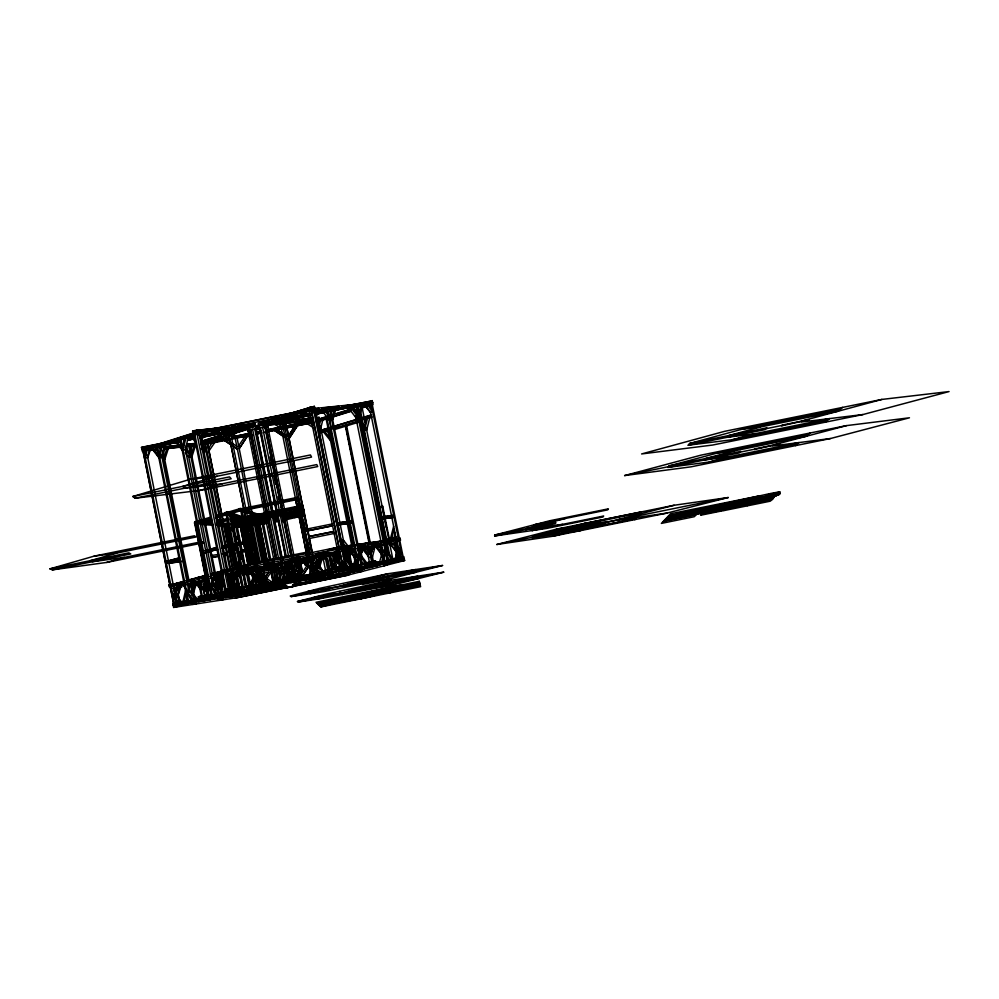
<?xml version="1.0" encoding="UTF-8"?>
<svg xmlns="http://www.w3.org/2000/svg" width="999" height="999" viewBox="0 0 999 999"><rect width="100%" height="100%" fill="white"/><g stroke="black" fill="none" stroke-linecap="round" stroke-linejoin="round"><path stroke-width="1.5" d="M231.044 519.468L231.119 518.119L233.129 518.106L233.054 519.443M231.743 518.281L231.668 519.63L243.818 522.752M232.417 519.28L232.492 517.944L238.936 517.357M232.967 519.955L233.042 518.618L230.07 519.005M235.727 519.605L235.801 518.269L234.503 517.932L243.344 520.192M255.132 525.124L255.207 523.776M211.139 517.02L194.743 521.778L205.432 575.948M230.694 524.138L240.022 524.712L239.935 526.086L239.847 524.55L239.648 525.924L243.981 524.687M240.871 527.01L240.796 525.474L241.159 526.948L231.506 526.348M228.421 513.349L228.521 512L239.186 508.903L239.198 510.239L226.448 513.461L226.548 512.1L228.521 512L253.783 520.579L253.684 521.928L228.421 513.349L229.92 513.861L240.709 510.751L240.697 509.415M242.944 518.456L242.844 519.805L231.656 523.001M249.713 522.127L249.812 520.779M264.473 517.544L264.373 518.893L248.314 523.464M225.212 513.823L225.312 512.462L227.273 512.35L227.185 513.711L225.212 513.823L243.981 520.192M197.864 523.414L194.543 523.151L194.743 521.778L211.95 522.914M225.861 526.098L226.061 524.725M238.299 525.486L238.099 526.848L243.831 526.098M240.759 527.01L240.959 525.649M547.714 526.485L531.918 530.581L603.658 516.021L603.021 516.982L546.153 528.521L494.617 535.976L494.792 535.039L549.438 520.816L608.391 508.841L607.717 509.865L533.99 524.837L549.375 522.639M144.755 455.294L145.904 450.149M159.141 454.657L161.239 445.279M182.555 447.302L184.69 437.837L187 437.45M175.325 592.419L176.486 587.35M182.68 603.009L185.514 590.759M186.051 593.468L183.928 602.684L186.201 602.26L187.425 597.002M188.436 588.898L189.61 583.803M191.259 591.196L193.144 583.041L192.77 581.118L190.484 581.53L190.871 583.466L188.986 591.62L191.259 591.196L192.108 595.379M200.225 585.726L201.411 580.606M206.256 596.778L209.141 584.415M209.69 587.15L207.53 596.44L209.815 596.016L211.363 589.385M212.088 582.542L213.299 577.397M216.858 576.635L214.935 584.865L212.637 585.277L214.573 577.06L214.173 575.112L216.471 574.7L216.858 576.635L210.277 578.221M220.329 593.056L223.252 580.631M223.801 583.379L221.603 592.719L223.901 592.295L225.162 586.962M318.044 425.936L319.28 420.854M288.474 567.207L289.71 562.125L295.504 560.951L293.519 569.093M290.996 561.775L289.023 569.917L291.271 569.505L293.256 561.363M312.937 559.477L313.886 555.631M309.752 574.35L311.763 566.158M314.523 558.016L313.174 563.498L317.694 562.662L319.717 554.457L317.457 554.87L315.434 563.074M311.688 571.44L312.312 568.881M363.936 427.797L366.246 418.469M359.378 555.207L359.665 550.636L361.875 550.237L361.238 556.143M370.929 554.67L371.94 550.624M372.452 556.955L374.5 548.876L374.113 546.977L371.903 547.377M385.452 551.011L386.825 545.591L384.615 546.003M390.509 538.586L393.643 526.298M394.193 528.995L391.833 538.224L394.056 537.824L395.404 532.554M395.367 559.49L397.115 552.684M398.364 559.49L400.874 550.699M383.054 561.738L385.589 552.922M385.239 548.176L385.964 542.37M356.768 565.621L359.353 556.718M369.006 549.288L369.705 546.84L371.915 546.353L370.504 551.223M371.054 553.958L373.314 546.153L372.927 544.23M358.054 550.674L358.766 548.226L360.177 548.026L359.777 546.091M359.028 551.935L360.177 548.026M343.169 552.797L343.893 550.337M343.394 556.693L345.317 550.137M320.105 565.709L322.39 558.016L320.229 558.503L324.762 557.854M357.205 412L358.916 406.268L361.101 405.744L358.541 414.348M359.091 417.07L362.5 405.606M319.568 563.024L320.991 558.229M293.931 569.53L296.253 561.775L294.842 561.987M280.095 578.896L281.668 573.701M331.243 413.274L332.555 408.928L334.765 408.404L332.143 417.082M284.39 575.923L282.917 580.794L281.493 581.006L283.841 573.214L279.495 574.188M332.704 419.817L336.176 408.266M316.183 417.757L318.531 410.052M278.321 578.084L277.135 581.98L278.571 581.768M254.52 578.933L252.522 585.476L254.72 584.989L257.105 577.135M258.167 571.94L258.916 569.492M259.515 572.052L261.101 566.833L259.665 567.045M256.169 584.777L257.655 579.87M314.148 413.124L314.885 410.726L317.095 410.189L315.634 415.01M251.136 583.341L252.735 578.109L254.92 577.622L254.308 574.537M228.222 594.455L227.322 597.352L229.458 596.878M216.346 590.546L217.245 587.637L215.11 588.124M220.155 585.839L221.641 581.031L215.859 581.868L219.143 585.988M220.692 588.511L222.278 583.379M205.294 585.889L206.044 583.478L208.179 582.991L206.681 587.824M207.218 590.509L209.228 584.065M193.107 589.822L194.618 584.977L192.482 585.451M193.644 592.519L196.079 584.765L195.692 582.867M178.134 590.871L178.908 588.436M178.297 594.792L180.757 587M190.21 451.623L192.033 445.941L194.156 445.429L191.421 453.958M191.958 456.618L195.592 445.279M163.461 453.159L164.847 448.863L166.983 448.351L164.198 456.943M164.735 459.627L168.444 448.201M147.752 457.767L150.25 450.149M580.781 530.594L532.242 537.712L532.579 536.825L585.102 523.326M259.253 574.999L265.122 566.171L264.635 564.148L265.122 566.171L259.166 574.924M268.581 572.215L265.122 577.622L267.957 573.351M266.471 579.07L271.253 571.678L262.262 573.501L264.398 584.115M276.998 575.037L271.89 582.342L273.614 579.919M275.349 577.509L276.91 574.962M284.428 566.933L288.162 561.5M295.979 566.033L298.077 562.712M296.054 566.108L298.214 562.862M298.102 566.183L296.591 568.818L298.239 566.346M300.574 562.462L302.36 560.139M299.887 563.861L302.285 560.064M299.7 576.61L308.529 563.311M302.385 575.986L309.016 565.983L302.447 576.048M310.851 564.522L316.708 555.706L316.258 553.671L316.708 555.706L310.789 564.447L313.162 575.986L281.081 417.22M332.892 569.88L339.473 559.802M348.464 552.484L350 550.474M348.501 555.956L351.785 550.998M199.912 438.274L203.584 432.767L200.037 438.411M208.566 448.364L212 442.919M240.584 425.424L231.643 438.573M238.599 445.866L245.105 436.351M282.68 425.374L289.31 415.397M282.754 425.512L289.385 415.547M288.461 435.764L294.88 426.123L289.335 434.69M229.658 578.046L233.329 572.527L229.758 578.121M229.995 578.396L232.879 574.063L231.643 576.373M230.319 580.869L236.176 572.04M229.92 582.267L235.589 573.513M230.02 582.33L235.789 573.651M237.025 583.241L238.449 581.106L237.125 583.304M239.186 583.466L237.562 585.901M262.275 566.658L258.616 572.177L262.362 566.733M602.459 523.139L622.677 518.868L590.409 525.499M709.203 462.013L728.633 456.868L799.075 442.569L797.239 444.143L709.203 462.013L667.881 467.407L669.018 465.946L717.407 453.034L808.303 434.59M732.467 439.697L753.546 434.016L829.532 418.606L827.384 420.442L732.467 439.697L688.211 445.204L689.56 443.494L742.145 429.208L840.396 409.278M634.815 519.542L635.514 518.681L566.658 532.667L581.855 528.771M640.134 512.999L640.871 512.1M634.927 519.592L635.664 518.693L567.357 532.554M639.372 514.148L641.158 511.95L583.541 523.726M795.529 445.629L797.239 444.143M810.152 432.992L806.38 436.251L734.427 450.849L705.656 458.516L704.32 460.015L728.633 456.868M825.374 422.165L827.384 420.442M842.582 407.405L838.136 411.226L760.401 426.998L729.108 435.477L727.522 437.225L753.546 434.016M773.388 496.128L778.233 495.092L780.281 493.543L766.633 496.316L765.321 497.352L778.908 494.592M767.956 497.564C768.056 500.287 762.012 498.414 760.813 501.186L721.94 508.941M763.835 498.326L763.985 499.063L773.576 497.09L773.426 496.366M761.588 500.087L761.738 500.811L766.096 499.85L766.208 498.926M769.068 497.989C768.968 499.488 774.787 498.314 774.038 496.578M777.709 493.244L767.095 495.916L780.182 492.045L768.88 494.505L770.092 493.568L779.57 491.82L778.945 492.295M761.275 500.324L761.425 501.048L771.191 498.901L771.64 497.727M773.576 497.09L772.976 497.552L772.826 496.815M762.424 499.438L762.574 500.162L772.989 498.214L773.176 497.227M141.933 449.375L195.167 432.455L312.525 408.678L372.652 402.634M147.852 447.839L193.806 433.229M145.267 450.686L152.685 448.339M155.644 447.39L161.576 445.517M164.548 444.567L174.925 441.283M177.26 440.534L191.234 436.101M248.639 428.396L201.736 443.119L201.361 441.233L233.604 431.093M236.538 430.182L239.46 429.258M268.531 420.117L258.192 423.364L258.579 425.274L296.965 413.224M271.478 419.18L278.858 416.858M284.765 415.01L314.41 406.356L314.797 408.291L308.891 410.152M203.584 440.859L221.179 435.327M225.587 433.941L229.982 432.567M269.305 420.192L260.452 422.989L262.7 422.602M288.511 414.16L312.138 406.73L312.912 410.614L311.488 411.064L338.898 546.952L336.963 547.352L309.54 411.463M207.28 440.022L217.545 436.8M264.186 422.14L268.619 420.741M289.298 414.248L293.731 412.849M296.678 411.925L314.41 406.356M304.345 410.914L314.797 408.291M248.739 429.021L203.971 442.732L231.83 433.991M234.765 433.079L247.952 428.933M262.312 424.425L288.898 416.084M291.845 415.159L297.752 413.311M263.087 424.513L302.984 412M249.363 430.781L250.562 430.407L248.901 430.094L248.526 428.184L249.875 428.034L247.327 428.559M254.645 428.908L266.383 426.548L265.996 424.637L264.797 425.012L267.345 424.5M263.923 427.097L264.835 426.81L290.759 555.419M256.968 429.495L259.503 428.983M266.808 427.247L265.185 426.923L266.383 426.548M315.871 419.917L327.51 416.308M333.329 414.498L353.696 408.191M356.606 407.28L359.515 406.381M320.292 418.856L324.65 417.507M336.288 413.898L353.746 408.491M316.246 421.79L327.897 418.194M333.716 416.383L351.173 410.989M354.083 410.089L358.454 408.741M361.363 407.829L371.303 404.707L398.389 538.461L399.363 538.324M317.757 421.628L326.486 418.931M333.753 416.683L351.211 411.288M361.401 408.141L365.759 406.793M371.091 414.96L319.056 430.894L371.828 415.035M371.478 416.87L319.43 432.779L329.071 430.132M336.513 427.859L339.485 426.948M369.243 417.857L372.215 416.945M330.194 430.894L330.794 430.706L354.071 545.841M334.515 429.57L362.025 421.178M217.083 476.236L182.705 486.376L184.678 488.199L222.49 483.716L316.758 464.597L317.757 466.545L200.15 490.384L135.127 498.239L132.792 496.503L189.735 479.42L310.452 454.957L311.551 457.08L217.083 476.236L189.735 479.42M200.15 490.384L222.49 483.716M215.609 515.734L226.036 512.712L225.949 514.073L215.472 517.095M194.543 523.151L210.989 518.394M198.651 522.902L211.613 519.155M215.934 517.907L227.447 514.585M116.683 553.109L90.322 560.664L92.495 561.713L124.488 557.367L202.023 541.633L203.521 542.794L106.668 562.437L52.36 569.855L49.95 568.856L94.118 556.143L194.455 535.789L196.041 537.012L116.683 553.109L94.118 556.143M227.647 522.827L224.862 523.626L224.663 524.999L228.858 523.801M231.818 521.64L241.558 518.856M254.77 515.072L245.429 517.744L245.329 519.093L256.119 516.008L256.106 514.685M237.4 520.966L241.621 519.767M231.593 523.951L242.932 520.716M246.828 519.605L257.617 516.52M242.782 522.777L237.163 524.388L236.963 525.761L244.056 523.738M261.638 517.407L252.285 520.079L252.198 521.428L262.887 518.381M106.668 562.437L124.488 557.367M253.783 520.579L248.202 519.468M178.921 557.929L166.059 561.525L179.77 557.917M203.396 551.086L216.571 547.402M205.694 550.674L217.407 547.402M179.308 559.852L166.446 563.436L180.157 559.84M216.97 549.35L203.784 553.021L217.807 549.35M389.485 539.647L382.729 506.268L382.08 506.456L383.616 514.035M147.228 455.132L173.139 584.34L169.83 584.914L142.994 451.073M199.113 433.828L226.461 569.867L221.303 570.928L193.968 434.902M184.353 581.168L173.451 584.128L173.826 586.038M187.288 582.405L186.9 580.481L208.017 574.75M210.939 575.998L210.552 574.063L221.716 571.028M176.398 583.528L183.654 581.568M189.186 580.057L199.775 577.185M200.961 576.86L207.642 575.049M212.837 573.638L221.753 571.228M212.437 573.963L221.254 571.565M227.135 569.979L237.425 567.182L236.713 567.282L228.334 526.073M228.047 513.986L226.011 514.085L236.713 567.282L250.012 563.673L308.566 551.798L309.228 552.622M213.674 573.813L219.593 572.202M228.484 569.792L237.375 567.382M241.371 566.296L252.735 563.124M175.175 595.229L173.364 586.176L170.205 586.825L173.539 603.421L176.686 602.772L175.774 598.239M224.8 572.14L221.691 572.877L225.087 589.747L228.296 589.085L224.8 572.14L339.298 548.901L342.757 565.846L345.979 565.209L342.582 548.351M250.012 563.673L250.374 565.109L240.21 567.857L229.308 513.648L227.26 513.723L238.237 568.306M172.477 586.413L184.74 583.091M186.114 582.717L208.404 576.685M209.74 576.323L222.49 572.864M179.683 584.665L184.041 583.478M192.22 581.268L194.867 580.544M202.685 578.433L206.693 577.347M216.196 574.775L219.168 573.975M271.74 559.74L277.51 558.179L277.784 559.54M271.603 559.964L280.207 557.629M221.266 575.162L220.067 575.486L222.203 586.101M172.864 588.324L178.721 586.738L178.334 584.827L180.619 584.403L180.994 586.326L177.735 587.012L175.861 595.129L178.134 594.705L180.007 586.588L178.759 586.925M182.917 583.578L183.304 585.501L193.144 583.041L188.112 584.403M194.668 580.407L195.055 582.33L204.957 579.857L204.57 577.922L202.285 578.334L202.672 580.269L200.762 588.461L203.059 588.036L204.957 579.857L196.316 581.992L199.325 585.963M206.506 577.197L206.893 579.133L208.167 578.783M218.868 573.851L219.256 575.786L222.877 574.812M228.696 574.812L247.777 569.667M230.17 574.612L235.764 573.101M238.124 572.464L240.684 571.778M245.379 570.504L248.202 569.755M802.734 420.766L881.93 399.425L949.05 391.571L862.961 414.548L712.662 445.042L641.595 453.946L724.612 431.331L881.93 399.425M327.809 549.85L342.682 546.241L343.069 548.189L335.577 549.8M328.596 549.825L340.397 546.653L340.796 548.601M236.239 574.8L246.191 572.315L242.345 573.351M329.395 549.812L335.302 548.226M228.821 574.775L231.081 574.363L231.468 576.286L229.171 576.898L231.793 576.51M231.955 577.622L237.987 576.011M247.028 573.576L250.037 572.777M262.1 569.53L269.63 567.507M272.652 566.695L275.662 565.896M291.321 561.688L307.68 557.292M316.396 554.957L326.723 552.185M234.091 577.247L237.025 576.46M261.925 569.767L269.243 567.807M293.581 561.276L306.855 557.704M317.183 554.932L327.51 552.16M234.852 577.235L237.787 576.448M248.039 573.688L250.974 572.902M262.7 569.755L270.017 567.794M272.952 567.007L275.886 566.221M292.869 561.663L307.642 557.692M319.443 554.52L326.835 552.547M287.188 565.621L288.099 565.384L290.909 579.308M624.625 475.574L701.036 455.132L846.528 425.611L909.465 417.782L830.394 438.549L690.921 466.858L624.625 475.574L668.456 466.683M395.841 537.162L386.576 539.635L388.798 539.235M394.093 537.812L396.74 537.112M318.619 558.216L322.889 557.067M329.82 555.219L335.564 553.683M318.631 558.391L322.665 557.317M392.257 540.134L398.389 538.461M317.282 560.751L319.305 560.214L318.918 558.316M317.782 560.801L321.104 559.927L320.716 558.029M349.126 553.446L352.123 552.647M359.103 550.786L364.585 549.325M372.714 547.165L376.86 546.053M386.326 543.531L389.061 542.807L389.473 544.705L392.232 543.98M348.851 553.696L351.685 552.947M360.676 550.736L364.36 549.575M372.452 547.602L377.684 546.016M385.976 543.818L388.873 543.044M398.838 540.571L399.775 540.322M351.835 552.722L352.21 554.607L353.509 554.258L355.045 556.206M364.011 549.475L364.385 551.373L365.696 551.023L368.007 553.946M376.273 546.216L376.66 548.114L377.972 547.764M360.951 552.472L362.25 552.122L360.052 552.522M385.502 545.941L386.825 545.591M206.106 597.265L198.789 598.713L198.401 596.778L211.85 594.205M177.36 602.584L176.486 602.822L175.599 598.413M773.85 444.867L846.528 425.611M223.426 592.17L224.613 591.845M173.239 605.506L227.085 591.271L344.593 567.407L404.245 558.616L398.114 559.777M387.038 560.039L403.833 556.63L404.632 560.526L343.544 569.742L229.071 592.969L173.626 607.429L172.864 603.596L188.024 600.436M192.645 602.772L193.531 602.534L190.372 603.184M385.626 551.898L387.949 551.286M233.978 593.094L238.399 591.932M257.717 588.036L258.604 587.799M303.534 575.986L346.478 565.047L346.865 566.995L334.94 569.767M304.32 575.961L310.227 574.4M323.526 570.904L332.38 568.568M335.339 567.794L339.772 566.633M305.095 575.936L308.042 575.149M324.3 570.879L331.693 568.931M336.126 567.769L340.559 566.608M286.863 586.076L261.276 591.271L229.945 595.991L259.378 588.436L229.945 595.991L229.558 594.08L257.417 586.738L257.804 588.673L317.545 576.548L317.158 574.612L347.977 570.042L348.364 571.952L319.967 579.358L292.882 584.852M246.179 593.069L232.605 596.628L232.218 594.742M253.721 591.083L280.894 583.953M314.26 575.199L318.693 574.038M236.326 595.816L246.903 593.044M260.489 589.485L294.443 581.381L294.28 580.619M316.521 574.775L319.48 574M238.511 595.416L251.711 591.957M260.514 589.647L282.53 583.878M318.781 574.363L324.7 572.814M283.778 583.866L294.093 581.78L293.943 581.006M291.646 582.417L294.093 581.78M290.672 582.792L300.499 580.481L300.349 579.707M261.276 591.271L286.775 586.013M317.545 576.548L316.121 576.91L348.364 571.952L318.444 579.582L292.807 584.79M343.544 569.742L404.632 560.526L347.265 575.274L236.551 597.739L173.626 607.429L227.472 593.219L344.992 569.355L344.205 565.459M293.931 582.592L333.042 573.776M322.577 576.685L325.562 575.899M375.612 564.123L376.848 563.798L377.235 565.696L348.089 571.066M383.653 563.811L346.878 573.389L307.455 581.393M385.714 563.274L386.65 563.036M390.147 562.125L391.084 561.875M353.883 571.728L357.442 570.804M369.518 567.657L372.54 566.87M375.562 566.083L380.082 564.91M358.741 568.918L359.365 571.965L360.277 571.728L359.665 568.681M383.316 562.762L383.891 565.584L387.038 564.934M565.621 518.419L526.061 528.696L525.736 529.657L562.687 524.338M496.803 544.505L556.406 529.158L674.15 505.257L728.259 497.514L666.82 513.124L553.046 536.213L496.803 544.505L532.405 537.275M310.165 593.731L331.144 588.349M340.309 585.988L388.049 573.713L442.557 565.471L390.197 578.846L362.525 584.465L362.125 583.828L323.226 591.733L290.896 596.628L318.231 591.083L317.657 590.471L290.209 596.041L320.08 588.261L388.049 573.713M600.337 521.041L562.325 530.794L561.863 531.705L596.665 526.61M553.046 536.213L607.317 522.34M617.819 519.655L674.15 505.257M316.496 599.288L336.675 594.143M345.492 591.895L391.396 580.194L443.693 572.19L393.356 584.939L317.744 599.1M351.636 598.039L352.672 597.714M320.779 606.843L346.466 600.362M350.125 599.625L345.279 600.849L381.193 593.781M373.938 593.881L372.864 594.155L374.063 594.093M673.738 518.181L675.224 517.657L674.1 517.819M370.954 595.392L356.106 599.125L371.191 596.303M373.801 594.942L371.616 595.491L380.544 593.681L378.259 594.043M390.834 590.596L389.86 590.834L420.279 585.252M368.356 596.753L370.529 596.203L361.626 598.014L363.911 597.652M359.453 599.1L363.636 598.039L335.826 603.096M363.399 598.289L389.398 591.758L388.836 593.131M201.948 431.456L192.969 432.979L192.582 431.031L227.585 426.823M250.824 425.012L255.157 423.976L255.532 425.886L218.793 429.707M265.472 427.385L268.019 426.873L267.145 423.651L247.115 427.709L248.014 430.919M248.901 430.094L260.614 427.697M202.56 444.805L204.67 444.305L229.92 569.88M316.995 417.882L319.143 417.37L319.518 419.255L316.483 419.568M240.934 509.677L240.859 508.341L238.886 508.803L238.961 510.139L240.934 509.677L243.831 510.664M238.961 510.139L264.935 519.005L266.908 518.556L246.716 511.65M181.88 561.5L184.028 561.013L168.881 563.124M224.438 553.646L226.561 553.171L222.128 553.783M224.812 555.531L226.935 555.044L223.976 555.456M236.488 568.556L220.717 570.991L221.104 572.939L228.509 571.515M350.037 545.841L354.47 544.855M249.151 568.731L246.965 569.218L252.297 575.936L256.668 574.962M349.887 545.991L355.794 544.667M339.348 548.988L355.519 546.69M358.554 545.029L367.644 542.994L368.044 544.917M364.423 543.818L368.968 542.807M192.844 583.204L195.966 582.405M204.82 580.519L207.942 579.72M216.795 577.834L219.93 577.035M319.23 554.882L328.097 552.897M345.841 548.913L350.274 547.927M371.903 543.119L374.85 542.457M377.634 541.945L380.731 541.146L381.118 543.056M275.974 564.872L273.788 565.359L279.058 572.027L283.404 571.066L280.769 567.719M279.071 564.485L281.893 563.848M203.584 581.755L208.142 580.744M215.734 579.033L220.292 578.021M233.966 574.962L237 574.275M244.593 572.577L249.151 571.553M262.812 568.493L268.893 567.132M274.962 565.771L271.928 566.445L273.239 566.258L276.273 581.318M293.793 561.55L308.953 558.154M318.044 556.118L322.59 555.107M328.646 553.746L337.737 551.71M341.67 550.836L349.862 548.988M358.953 546.952L363.499 545.941M204.945 581.568L207.979 580.881M215.572 579.183L220.13 578.159M233.791 575.099L236.825 574.425M245.941 572.377L248.976 571.703M262.637 568.643L268.719 567.282M293.619 561.7L308.766 558.304M317.857 556.268L323.913 554.907M331.493 553.209L337.55 551.86M344.218 550.474L346.441 549.974L346.054 548.039M346.641 549.825L349.662 549.138M358.753 547.102L363.299 546.091M279.208 565.247L282.143 564.597M217.045 579.807L221.528 578.796M228.971 577.135L237.912 575.124M246.853 573.126L249.837 572.464M344.343 551.298L350.224 549.974M353.209 549.2L355.419 548.701M359.053 548.001L363.461 547.015M372.29 545.042L376.71 544.055M218.406 579.607L221.378 578.933M228.833 577.272L237.774 575.262M246.716 573.264L249.688 572.602M348.601 550.449L351.548 549.787M358.891 548.151L363.311 547.152M372.127 545.179L376.548 544.193M362.649 547.852L367.857 554.595L370.067 554.095L364.86 547.352L364.46 545.429L362.262 545.916L362.649 547.852L373.314 546.153M366.383 547.315L368.594 546.828L371.591 561.613L372.577 561.463L369.58 546.678M403.134 556.893L399.75 540.234L396.578 540.871L398.114 548.401M280.319 567.007L282.492 566.52M375.761 545.978L380.931 552.697L383.141 552.21L377.959 545.491L377.572 543.568L375.374 544.055L375.761 545.978L386.351 544.293M216.109 582.005L218.244 581.53L220.392 592.195M288.786 565.834L285.851 566.495L287.188 566.296M379.47 545.454L381.668 544.954M219.505 581.505L221.641 581.031M390.347 543.906L392.545 543.406L397.677 550.099L395.479 550.599L390.347 543.906L397.19 542.744L398.389 548.613M231.119 579.807L233.242 579.333L234.99 587.999M394.018 543.381L396.216 542.894L398.002 551.685M232.542 586.913L234.678 586.438M268.906 583.041L224.488 589.81L224.887 591.758L244.355 588.523M256.393 584.902L258.579 584.415L256.793 575.536M260.839 584.24L263.024 583.753L260.539 580.606M217.844 595.779L202.722 599.15L203.097 601.048L231.681 594.792M345.454 567.407L348.476 566.733M351.498 566.058L354.52 565.397M360.564 564.048L375.487 560.826L375.874 562.762M358.816 565.484L361.026 564.984L329.47 408.941L327.272 409.465L328.509 415.584M285.876 582.492L288.599 581.893L286.076 582.467M246.965 591.296L280.244 583.903L277.21 584.403L277.36 585.177L287.774 583.379M332.242 572.352L357.742 566.783M367.008 564.635L374.563 562.949L374.163 561.026L375.487 560.826M403.109 556.818L399.937 557.442L399.026 552.922M333.703 572.315L335.889 571.84M217.27 598.863L219.405 598.389M385.04 561.613L387.25 561.126L355.906 406.268L353.708 406.793L354.633 411.351M192.208 585.327L195.904 603.746L192.732 604.383L192.158 601.548M356.119 563.586L356.993 567.907L360.202 567.27M222.315 596.615L222.927 599.662L219.78 600.287L219.168 597.24M386.413 563.386L383.229 564.023L384.215 563.886M568.693 530.706L603.796 522.939M343.806 585.377L415.522 569.555M769.617 496.715L764.16 498.214L776.385 495.729L766.608 497.102M774.188 497.302L763.149 499.712L762.999 498.988M348.851 591.308L417.744 576.161M317.257 603.433L401.123 585.052L402.085 587.674M318.469 604.607L401.623 586.401M290.372 578.533L288.261 578.983M199.825 431.668L311.089 409.128M142.07 449.5L141.421 447.34L168.794 441.795M177.922 439.947L191.608 437.175M199.213 435.626L218.981 431.618M222.015 431.006L235.702 428.234M238.749 427.622L241.783 426.998M273.426 420.591L309.915 413.199M317.507 411.663L332.704 408.579M344.867 406.118L372.302 400.874L350.986 405.032M166.009 442.669L141.558 447.465L142.32 451.286L195.554 434.39L312.912 410.614L373.039 404.533L372.227 400.574M188.674 437.912L191.833 437.437M199.325 435.764L217.67 432.205M222.128 431.143L226.785 430.357M229.72 429.607L232.854 429.12M282.63 418.881L288.773 417.794M291.745 417.033L303.958 414.71M306.93 413.961L310.04 413.486M317.57 411.8L322.128 410.876M141.796 449.25L149.4 447.702M164.61 444.63L181.343 441.233M187.425 440.01L193.506 438.773M199.588 437.537L234.565 430.457M237.612 429.832L249.775 427.372M266.221 424.038L311.813 414.797M317.894 413.574L354.37 406.181M365.01 404.021L372.689 402.772M158.666 445.991L161.701 445.367M164.735 444.755L176.898 442.295M187.537 440.134L193.619 438.898M202.747 437.05L246.828 428.121M267.819 423.863L307.317 415.871M316.433 414.023L324.026 412.475L316.496 414.16M334.665 410.327L354.42 406.318M158.791 446.116L161.826 445.492M164.872 444.88L177.023 442.42M187.662 440.259L193.744 439.036M202.859 437.187L248.439 427.947M267.907 424.001L307.38 416.009M334.715 410.464L354.458 406.468M247.702 430.469L250.262 429.945M265.185 426.923L267.782 426.498M200.662 442.819L228.022 437.712M232.567 436.788L249.226 433.416L232.692 436.913M256.805 431.88L261.351 430.969M265.896 430.045L312.849 420.529M203.971 442.732L226.648 438.136M256.893 432.018L259.915 431.406M265.971 430.169L279.57 427.422M284.116 426.498L309.815 421.291M252.635 434.677L200.849 444.717M255.669 434.066L261.726 432.842M264.76 432.23L311.713 422.714M207.367 444.006L252.735 434.815M255.756 434.203L261.813 432.967M264.835 432.355L311.713 422.864M132.792 496.503L229.545 476.885L231.181 478.771L135.127 498.239M295.529 499.225L297.864 498.751L301.149 511.55L297.577 497.327L241.758 508.653L241.77 509.977L295.492 499.088L298.089 509.178M243.269 510.489L295.704 499.862L295.442 498.576M253.371 515.259L248.813 516.183L248.851 517.494M257.942 514.335L302.809 505.232L312.525 553.384M257.542 515.009L264.972 513.498M291.708 508.079L294.68 507.48M265.959 561.55L256.656 515.609L297.665 507.529M254.633 516.92L257.617 516.321M272.54 513.299L277.01 512.387M284.478 510.876L300.886 507.542L300.624 506.268M298.339 509.815L264.947 516.583L264.96 517.907L298.589 511.088M290.896 512.125L293.943 511.513M266.458 518.419L298.776 511.863M263.024 519.805L268.931 518.606M273.351 517.707L277.784 516.82M282.205 515.921L301.386 512.025L301.648 513.299M249.076 522.777L256.706 521.228L257.58 522.177L265.484 561.45M268.793 519.243L264.348 520.142L264.385 521.466M273.251 518.331L277.71 517.432M282.168 516.533L301.461 512.612M249.9 523.626L252.947 523.014M295.716 514.51L298.689 513.911M244.78 525.049L240.197 525.973L232.068 525.524M241.808 525.749L244.855 525.124M257.055 522.652L247.902 524.512L256.968 522.564L257.842 523.513L248.651 525.274M274.837 519.343L277.834 518.743M283.803 517.519L298.738 514.497M241.059 526.81L244.181 526.286M273.539 520.442L277.984 519.542M283.928 518.331L298.776 515.322M274.887 520.779L277.884 520.167M283.866 518.956L298.826 515.921M302.809 505.232L304.108 514.985L301.835 515.434L300.549 505.694M275.1 521.466L278.084 520.854M294.53 517.519L297.527 516.908M274.962 522.09L279.483 521.178M282.492 520.566L302.01 515.996M303.084 506.605L304.37 516.258L302.11 516.72L301.823 515.309M49.95 568.856L128.846 552.847L130.782 553.946L52.36 569.855M689.56 443.494L766.845 427.822L765.034 429.62L688.211 445.204M765.933 428.721L782.042 425.449M221.728 546.341L250.137 540.471M303.771 529.695L332.255 523.926M241.046 550.287L249.75 548.526M333.454 531.543L308.803 536.55L333.504 531.63M241.146 550.374L249.837 548.601M232.817 554.02L229.92 554.607M237.075 553.059L239.985 552.472M242.882 551.873L248.776 550.786M335.327 533.216L309.24 538.511M669.018 465.946L740.609 451.423L739.073 452.959L667.881 467.407M739.834 452.197L754.745 449.175M337.45 547.352L227.51 569.655L227.897 571.603M206.581 575.549L205.232 575.824L194.655 523.139L211.763 524.188M265.284 563.711L274.325 561.875M290.447 558.603L297.977 557.08M237.038 569.842L247.577 567.707M263.511 564.472L273.664 562.412M290.759 558.941L300.911 556.88M316.833 553.646L327.372 551.51M169.143 585.089L169.655 587.075L169.018 585.027L182.892 582.305M386.338 540.921L400.137 538.311M183.017 582.367L169.018 585.027M264.173 565.946L274.713 563.811L264.236 566.021M276.773 563.386L282.779 562.175M284.815 561.75L299.875 558.703M305.894 557.479L308.903 556.868M310.589 556.431L313.399 555.856M386.401 541.096L389.46 540.471M392.507 539.86L395.729 539.21M290.921 560.614L299.95 558.778M302.972 558.166L307.492 557.242M225.287 574.163L238.374 571.603L237.887 569.58L238.374 571.603M248.102 567.594L248.489 569.542L265.122 566.171M299.7 557.13L300.087 559.078L316.646 555.619M338.299 551.223L326.823 553.646L326.436 551.698M169.405 586.937L173.988 586.013M180.107 584.765L183.167 584.153M192.332 582.292L195.392 581.668M204.558 579.807L207.617 579.183M221.366 576.398L216.783 577.322L219.942 576.773M230.544 574.537L239.71 572.677M248.876 570.816L245.829 571.428L249.063 570.953M259.578 568.643L276.386 565.234M308.828 558.641L293.556 561.75L307.43 559.115M317.994 556.78L322.577 555.856M333.266 553.683L337.849 552.759M348.539 550.586L351.598 549.962M359.24 548.414L363.823 547.489M371.453 545.941L376.036 545.004M385.202 543.144L389.785 542.22M395.891 540.971L400.524 540.222L400.087 538.136M180.232 584.84L183.404 584.29M192.445 582.355L195.617 581.805M204.67 579.882L207.829 579.333M230.644 574.612L233.791 574.063M253.883 569.954L276.473 565.309M309.578 558.653L313.798 557.792M318.057 556.868L322.689 556.018M333.329 553.771L336.426 553.234M359.278 548.501L363.861 547.564M371.491 546.016L376.111 545.179M386.763 542.919L389.847 542.382M260.19 566.845L260.577 568.781L256.631 569.48L257.218 572.427M281.743 564.485L275.749 565.696M284.665 563.798L292.17 562.275M311.201 558.404L307.405 559.278L307.018 557.342M263.037 569.43L270.592 567.894M272.69 567.469L275.687 566.858M300.649 561.788L308.366 560.227M262.974 569.78L276.398 567.145M295.142 563.249L308.529 560.626M236.701 576.823L233.866 577.297L235.989 587.849M248.439 574.35L251.448 573.826M263.561 571.278L276.061 568.743M295.042 564.885L309.116 562.037M321.316 559.552L324.288 559.04M335.889 556.593L338.848 556.081M237.025 578.621L231.281 579.62M304.782 562.999L305.17 564.885L308.029 564.21M333.766 558.99L337.924 558.141M288.549 578.821L286.738 577.11L284.141 577.634L284.528 579.582M232.068 583.166L230.319 580.981L231.843 588.448L229.795 588.773L226.785 573.851M494.792 535.039L555.881 522.639L555.432 523.626L494.617 535.976M195.667 598.888L198.951 598.389M374.812 562.524L379.458 561.738M258.916 586.438L270.854 584.015M273.851 583.404L285.789 580.981M293.256 579.457L300.724 577.946M303.708 577.347L315.659 574.912M285.589 582.38L288.486 581.793M172.989 603.658L173.114 605.456L186.875 602.659M194.518 601.111L238.848 592.107M252.697 589.385L280.195 583.803M301.935 579.383L318.731 575.973L298.951 580.082L294.842 581.156L294.992 581.918M338.536 571.878L378.284 563.886M194.743 601.236L229.87 594.105M249.725 590.072L280.269 583.866M321.853 575.424L324.9 574.812M347.802 570.167L378.321 563.96M260.889 589.373L284.89 584.427M640.371 512.912L569.492 527.347L583.965 525.237M186.963 603.284L236.176 595.866L284.703 586.013M293.806 584.165L299.875 582.929M237.849 595.604L240.884 594.992M243.906 594.368L246.94 593.756M331.718 576.548L345.354 573.776M532.579 536.825L590.709 525.024L590.122 525.961L532.242 537.712M622.602 518.968L728.259 497.514M713.511 509.115L665.734 518.818L663.761 520.891L711.101 511.276M763.698 498.938L725.461 506.693L724.025 507.13L762.249 500.062L712.599 510.964L715.022 508.816L752.834 502.122M345.229 585.239L442.557 565.471M391.396 580.194L326.124 594.143L297.327 601.51L323.751 596.203L324.275 596.765L298.014 602.097L318.319 598.95M324.013 596.49L350.262 591.233L331.993 594.929M350.212 591.171L443.693 572.19M317.295 603.471L419.667 582.692M318.506 604.645L419.98 584.04M420.03 584.228L342.857 599.7M319.031 605.157L372.889 594.218M319.555 605.656L343.718 600.749M319.692 605.794L420.304 585.364M320.217 606.306L321.316 606.081L320.804 605.569M288.012 578.758L290.172 578.334M349.026 591.545L418.344 578.608M763.985 499.063L768.106 498.301M769.218 498.726L773.326 497.964M766.358 499.65L762.249 500.412L762.1 499.687M701.935 514.073L724.287 509.915M343.993 585.626L416.171 572.215M313.611 565.659L318.132 564.835L323.102 571.191L320.542 567.844M260.302 579.994L262.525 579.595L265.746 583.766M317.345 572.527L315.085 572.951L312.1 558.141L310.252 558.641L313.236 573.438M219.53 592.794L225.662 591.658M198.401 596.778L207.592 595.079M219.867 592.819L224.463 591.97M569.655 528.908L604.058 522.564M214.548 594.767L212.25 595.192L180.894 439.048L183.192 438.661L184.415 444.717M381.743 564.31L383.953 563.898M221.453 594.43L245.991 589.909M270.529 585.377L273.601 584.815M291.408 581.368L294.393 581.018M297.49 580.407L326.623 575.024M329.695 574.462L332.754 573.901M221.79 594.467L243.257 590.509M270.854 585.414L278.521 584.003M297.802 580.444L331.531 574.213M348.401 571.103L372.927 566.583M242.745 590.784L240.484 591.196L237.138 574.562L239.41 574.138L242.145 587.762M190.871 601.036L188.586 601.448L157.492 446.466L159.778 446.078L160.689 450.636M362.1 569.43L364.31 569.018M214.036 596.94L217.233 596.278L214.935 596.703L213.486 589.497M383.891 565.584L386.101 565.184M355.182 571.391L352.984 571.803L351.149 569.467M359.365 571.965L362.487 571.316L361.875 568.269M210.552 574.063L219.73 572.39M207.73 575.624L198.676 577.285L199.063 579.208M205.032 576.223L197.49 577.597L197.877 579.532M186.9 580.481L192.994 579.37M215.534 575.162L218.918 574.65M230.831 572.365L233.903 571.803M235.752 571.578L248.002 569.343M347.552 551.173L350.537 550.624M359.215 548.938L363.948 548.176M371.403 546.815L375.874 546.003M185.727 580.794L193.331 579.408M203.596 578.384L206.93 577.884M215.672 576.173L221.703 575.074M227.735 573.975L241.321 571.49M244.643 570.991L249.176 570.167M259.728 568.244L276.323 565.209M301.311 560.539L308.866 559.165M317.919 557.504L333.529 555.057L333.142 553.134M334.54 554.482L337.837 553.983M358.691 550.062L365.01 549.013M219.256 575.786L221.553 575.374M284.865 563.985L290.734 562.912M191.858 581.568L194.905 581.006M204.033 579.345L207.08 578.783M211.176 577.971L213.474 577.559M216.221 577.11L220.791 576.286M322.952 557.617L318.494 558.429L318.881 560.327L321.104 559.927M334.815 555.444L337.787 554.907M349.662 552.734L352.622 552.197M192.195 581.605L195.242 581.056M204.383 579.383L207.417 578.821M216.558 577.16L221.129 576.323M318.768 558.478L323.214 557.667M349.925 552.797L352.884 552.247M372.29 549.275L374.5 548.876M201.598 580.769L198.414 581.418L201.386 596.216L202.273 595.978L199.3 581.181M229.208 576.698L231.468 576.286M317.957 565.097L317.07 560.739L319.305 560.214M187.525 584.365L189.81 583.94M176.698 587.487L174.413 587.899L176.473 598.176M381.069 506.568L382.729 506.268M325.437 431.243L323.239 431.618L330.544 440.746M224.513 570.267L197.053 434.09L194.867 434.615L222.215 570.691M194.156 435.177L191.858 435.564L194.88 439.473M255.12 429.632L258.167 429.12M329.208 418.094L327.01 418.469L328.908 427.884L331.119 427.51L329.483 419.443M146.141 450.412L143.856 450.799L170.704 584.677M201.361 441.233L205.819 440.484M319.355 421.141L317.158 421.516L337.55 522.477M323.226 602.147L324.45 602.022M380.969 593.356L386.089 592.557M360.139 597.589L365.297 596.778M366.071 596.615L376.049 595.079M324.388 603.334L325.612 603.209M342.607 601.148L341.408 601.273L396.203 590.259M314.348 597.165L336.351 593.756M345.804 592.295L393.356 584.939M395.067 586.363L393.893 586.475M394.468 587.874L395.616 587.699M307.829 591.42L330.781 587.924M340.634 586.413L390.197 578.846M232.892 595.392L262.65 590.909L262.262 589.01L245.904 591.47M197.877 601.798L204.033 600.861M207.105 600.399L210.19 599.937M225.587 597.614L233.279 596.453M195.904 603.746L194.867 603.908L194.305 601.073M222.927 599.662L221.915 599.812L221.303 596.765M295.804 580.394L298.838 579.932M257.917 586.5L260.926 586.051M298.439 580.456L324.488 576.573M332.143 575.436L350.524 572.689L350.149 570.804M252.71 587.437L255.719 586.987M294.742 581.168L317.732 577.734M328.459 576.136L346.84 573.389L347.265 575.274L348.763 575.049L235.202 598.101L236.551 597.739L236.176 595.866M247.502 588.374L250.524 587.924M253.534 587.474L256.556 587.025M280.682 583.428L283.704 582.979M294.106 581.418L317.095 577.984M329.37 576.161L344.692 573.876M229.071 592.969L227.472 593.219L226.686 589.323M319.967 579.358L318.444 579.582L318.069 577.684M253.434 590.496L259.403 589.597M174.7 603.321L173.664 603.483L170.33 586.888M350.799 566.658L358.454 565.534M367.632 564.185L372.227 563.498M376.81 562.824L379.882 562.375M382.942 561.925L386.001 561.475M356.993 567.907L357.979 567.769M275.612 581.88L278.621 581.443M230.519 588.911L235.052 588.236M239.573 587.562L248.626 586.213M263.711 583.978L268.232 583.304M180.045 585.139L183.067 584.702M191.995 583.404L196.578 582.729M204.882 581.518L209.241 580.894M214.66 580.094L221.99 579.033M677.759 513.911L765.958 496.153L768.943 493.806L668.481 515.921L670.529 513.773L759.527 495.866M178.871 587.275L181.918 586.838L181.543 584.927M191.683 585.402L196.079 584.765M203.808 583.628L209.628 582.779M675.274 516.433L762.487 498.863L765.409 496.578L666.108 518.419L668.106 516.321L756.093 498.613M399.188 557.554L400.162 557.417L399.275 553.009M370.367 561.962L369.38 562.1L367.582 553.234M237.562 570.217L254.158 567.832M264.71 566.308L276.773 564.585M300.861 561.113L308.516 560.014M319.255 558.466L323.851 557.817M236.875 570.491L248.951 568.756M264.036 566.583L276.111 564.847M300.224 561.388L303.284 560.938M335.502 556.306L338.574 555.869M237.7 570.554L248.414 569.005M264.872 566.645L276.948 564.897M294.992 562.312L308.803 560.327M319.543 558.778L324.138 558.116M317.07 560.739L319.043 560.451L320.804 569.18M766.57 496.366L778.97 494.542M288.674 565.971L287.675 566.108L290.197 578.608M234.915 574.263L237.912 573.838M245.816 572.514L250.025 571.903M556.406 529.158L607.767 521.703M617.345 520.304L666.82 513.124M242.682 574.937L248.451 574.1M342.42 550.549L346.441 549.974M350.849 549.525L349.438 549.737L349.038 547.789L351.261 547.302L351.648 549.238L356.893 556.006L354.682 556.493L349.438 549.737L356.418 548.563M343.581 551.473L345.991 551.123M319.368 555.107L336.863 552.609M239.935 566.495L245.979 565.634M319.081 555.319L323.251 554.732M332.879 553.346L337.013 552.759M239.735 566.858L242.745 566.421M228.259 569.905L231.281 569.48M343.968 553.384L346.378 553.034M325.649 556.356L331.331 555.544M298.239 560.664L296.89 560.851L300.249 577.459M340.484 546.828L397.165 538.823M340.522 547.002L352.26 545.342M356.556 544.742L365.447 543.481M366.758 543.294L378.534 541.633M379.832 541.446L392.719 539.622M357.667 546.391L382.43 542.882M383.941 542.657L397.552 540.734M346.778 548.114L349.712 547.702M358.416 546.465L362.862 545.829M371.566 544.605L375.974 543.968M384.528 542.757L390.247 541.945M212.15 557.105L219.543 556.081M168.244 563.399L180.369 561.713M212.974 557.18L218.893 556.356M170.017 561.001L173.039 560.576M211.114 555.494L218.519 554.47M337.437 522.889L352.11 520.916L338.149 523.001M379.383 517.257L393.706 515.334L378.609 517.569M337.824 524.837L352.51 522.852L337.075 525.137M379.77 519.18L394.093 517.245L378.996 519.48M231.893 523.963L243.544 522.44M256.606 520.741L261.026 520.167M231.656 524.512L241.908 523.164M256.431 521.266L262.337 520.504L262.387 521.815L259.403 522.215M259.69 522.677L265.597 521.903M249.538 524.525L253.821 523.951L253.746 525.299L249.563 525.337M256.593 523.588L266.92 522.24M256.668 524.4L259.615 524.013M262.575 523.626L266.995 523.051M249.425 525.874L266.833 523.576M202.035 522.115L210.951 520.966M216.883 520.204L227.285 518.856M243.356 516.783L246.316 516.408M201.736 522.664L212.175 521.316M216.646 520.741L227.085 519.393M235.801 518.269L238.761 517.882M243.182 517.307L246.141 516.933M216.758 521.553L221.229 520.979M224.213 520.591L228.684 520.004M209.028 523.064L212.025 522.677M216.508 522.09L228.484 520.541M238.711 519.218L241.696 518.831M717.407 453.034L734.427 450.849M772.689 445.954L830.394 438.549M742.145 429.208L760.401 426.998M801.373 422.015L862.961 414.548M155.732 447.614L178.971 445.129M186.713 444.305L196.004 443.306M158.991 447.552L177.61 445.554M186.913 444.567L196.216 443.568M148.364 450.349L153.009 449.85M155.644 449.575L157.105 449.413M163.861 448.688L180.894 446.853M185.539 446.353L196.391 445.192M150.075 450.449L153.172 450.112M164.023 448.951L181.081 447.115M185.739 446.615L191.933 445.954M232.18 426.348L235.24 426.036M239.835 425.562L255.157 423.976M276.698 421.753L311.563 418.156M316.109 417.682L319.143 417.37M222.352 427.659L194.768 430.507L195.554 434.39L197.165 434.228M242.257 425.599L252.984 424.5M288.187 420.854L292.732 420.392M295.766 420.079L310.939 418.506M192.582 431.031L197.178 430.557M201.786 430.082L206.381 429.607M210.976 429.133L215.572 428.658M241.621 425.961L244.693 425.649M281.481 421.84L284.515 421.528M289.073 421.054L293.619 420.591M298.177 420.117L302.722 419.642M212.662 430.344L215.722 430.02M267.982 424.6L311.938 420.042M212.013 430.706L251.835 426.561M267.332 424.95L312.824 420.229M206.768 431.543L249.675 427.085M266.696 425.312L312.2 420.579M264.31 427.709L265.322 427.597L291.171 555.831M251.411 429.632L250.387 429.732L276.298 558.354M314.173 408.816L318.806 408.354M321.89 408.042L338.861 406.331M341.945 406.019L348.114 405.394M351.198 405.094L368.169 403.384M317.657 410.439L322.277 409.977M325.362 409.665L366.795 405.469M240.672 510.152L242.245 510.689L240.672 510.152L251.361 563.399M267.32 561.276L258.229 516.146L256.656 515.609M247.789 518.069L249.126 517.981M216.521 523.114L227.547 523.788M230.519 523.976L239.935 524.625L248.177 565.609L243.968 544.343M201.161 522.327L212.038 522.989M216.708 523.276L227.585 523.951M200.524 523.001L206.731 523.389M217.57 524.05L222.215 524.338M231.506 524.912L237.7 525.287M216.433 524.475L228.871 525.249M231.98 525.437L239.76 525.911L241.159 526.948M200.824 523.601L213.037 524.425M216.521 524.562L229.695 525.449M200.324 524.35L213.024 525.287M216.92 525.374L228.996 526.123M269.318 521.416L248.039 515.984L248.139 517.307M251.723 517.782L255.969 518.868M260.227 519.955L268.743 522.127M247.565 518.019L254.658 519.83M260.327 521.278L264.585 522.365M232.492 517.944L243.856 520.866M231.119 518.119L238.212 519.942M241.046 520.679L243.893 521.403M238.936 520.954L241.883 521.715M226.448 513.461L245.604 519.955L243.431 519.992L245.567 530.506M248.114 520.816L252.447 522.29M248.314 521.653L251.211 522.639M226.548 512.1L229.433 513.086M233.766 514.56L244.118 518.069M245.192 509.827L266.833 517.22M228.296 589.085L230.245 588.686L226.848 571.815M304.895 412.237L310.402 415.884M313.137 425.187L310.002 423.201M313.424 427.772L307.342 423.738M276.935 429.757L286.588 436.151M277.01 429.895L281.83 433.079M284.24 434.677L286.651 436.276M283.341 436.376L274.275 430.294L287.188 438.923M219.168 429.607L229.246 436.351M227.073 439.86L236.813 446.378M230.931 444.78L224.413 440.397L237.337 449.026L233.491 446.478M349.762 562.237L354.72 565.521M338.162 556.093L334.453 553.633M331.705 552.559L337.225 556.218M350 564.735L352.172 566.171M337.837 559.053L329.021 553.209M335.764 558.578L337.899 559.989L335.814 558.653M334.328 559.927L339.248 563.236M310.477 562.912L323.713 571.653M300.012 558.99L307.642 564.085M309.902 565.684L312.038 567.095L309.965 565.759M305.107 564.81L310.04 568.106M300.612 573.289L297.028 570.966M297.44 573.526L300.687 575.686M276.96 563.673L282.555 567.407M272.602 567.882L275.936 570.104M272.764 568.031L276.011 570.179M258.853 573.389L272.065 582.13M274.363 584.765L278.221 587.325M269.318 582.692L259.328 576.073L268.144 581.93M248.401 569.467L257.218 575.324M268.394 583.129L265.971 581.53M228.409 579.57L241.696 588.386M237.188 585.639L239.76 587.337M235.402 587.762L230.457 584.477M221.241 579.82L217.52 577.36M230.794 587.05L234.053 589.21M228.958 582.317L238.848 588.873M250.737 586.463L257.467 576.535M259.528 586.788L229.72 438.723M259.141 584.84L227.485 427.922L229.108 435.676M194.655 523.139L194.743 521.778M251.248 568.98L256.668 572.564M257.692 567.582L258.654 572.002M259.515 568.806L259.128 566.87M260.577 568.781L260.102 566.77M267.894 567.132L276.398 572.739M227.11 526.161L231.406 548.264M227.522 525.312L236.126 568.131M284.977 578.421L283.441 570.779M275.712 568.394L275.212 565.771M288.936 580.756L287.125 579.058L286.738 577.11M287.862 578.546L285.776 568.194M275.012 566.196L278.284 582.117M283.029 570.079L274.213 564.235L273.813 562.287L274.288 564.31L290.909 560.938L290.522 558.99M241.633 525.786L249.6 565.409M242.482 526.623L250.112 564.572M242.582 525.586L243.356 526.348L243.082 525.012M283.579 562.425L286.576 577.335L284.553 577.659L281.556 562.737L285.302 580.444M255.632 522.839L263.686 562.549M295.492 564.085L294.905 561.351L295.379 562.474M291.845 560.427L295.304 577.547M317.757 581.181L317.207 578.221M208.991 450.899L214.76 442.507M311.026 565.659L320.954 572.215M310.227 561.7L313.961 556.256M307.842 557.08L308.229 559.015M309.303 557.105L310.239 561.525M365.659 406.506L370.617 412.612M178.634 598.314L181.319 601.648M192.982 593.706L199.201 601.435M330.382 435.414L326.71 430.844L324.513 431.218L330.007 438.074M203.172 584.877L205.657 587.974M203.546 587.362L206.194 590.659L204.058 591.133L202.298 588.935M308.841 553.159L309.503 553.97L300.075 507.367M215.297 583.179L219.68 588.661L217.545 589.135L214.036 584.752M223.039 595.466L224.738 597.589M390.522 544.43L395.517 550.699M339.772 591.371L340.896 592.794M341.258 593.244L342.37 594.63M230.881 579.682L234.141 583.766M229.932 583.641L231.681 585.814M379.52 549.712L381.069 551.673M376.66 548.114L381.618 554.358M161.014 456.356L163.699 459.74M250.037 569.842L254.483 575.449M153.509 450.074L155.295 452.335M157.093 454.595L159.778 457.992M364.385 551.373L369.318 557.604M252.797 568.031L256.119 572.227M264.473 583.541L259.153 576.835L259.728 579.67M161.438 454.87L163.162 457.055M251.348 568.231L254.008 571.603M347.977 545.916L343.394 540.097L341.196 540.496L346.703 547.477M352.21 554.607L356.293 559.777M341.733 543.156L344.493 546.653M279.57 564.173L282.854 568.356M185.277 447.564L190.409 454.07M185.639 450L190.946 456.73L188.823 457.242L185.277 452.747M276.848 565.983L281.231 571.553M349.85 569.792L351.685 572.14M202.285 444.555L205.557 448.726M201.723 445.829L206.094 451.386L203.983 451.885L201.361 448.551M296.978 574.999L298.713 577.21M216.533 430.307L229.695 438.961M315.871 565.247L318.356 568.431M309.228 559.278L310.776 561.263M314.435 566.72L318.569 572.027M306.381 557.642L309.678 561.875M314.161 568.394L317.27 572.377M344.143 556.093L352.085 566.308M344.692 558.841L350.661 566.52L348.439 567.007L345.03 562.624M359.802 553.833L367.669 564.01M360.352 556.58L366.271 564.223L364.061 564.71L359.827 559.253M353.059 549.038L356.343 553.259M190.584 435.964L195.442 442.22M293.956 571.253L298.039 576.523M296.603 577.984L291.708 571.665L289.46 572.077L293.531 577.347M289.997 574.787L293.057 578.746M366.258 547.152L369.518 551.373M181.231 443.668L178.509 440.147L176.211 440.534L181.668 447.577M274.65 566.171L276.261 568.256M174.962 440.921L182.218 450.312M386.014 550.062L393.793 560.164M386.563 552.772L392.407 560.364L390.209 560.851L386.863 556.518M379.358 545.292L382.592 549.487M393.918 543.219L397.14 547.402M158.754 452.21L155.17 447.54L152.884 447.927L158.267 454.932M253.446 575.624L251.848 573.538L253.009 579.47M151.648 448.326L158.804 457.654M325.187 409.378L331.144 417.195M221.553 575.174L223.077 577.172M220.28 575.511L223.539 579.795M351.673 406.693L357.555 414.46M206.893 579.133L209.315 582.33M210.589 586.913L216.096 594.168M368.993 404.945L372.215 409.215M195.055 582.33L199.875 588.698M183.304 585.501L186.501 589.735M186.938 593.244L192.37 600.449M173.152 596.927L178.546 604.108M235.19 438.361L250.761 515.671M229.52 427.672L261.189 584.952M237.075 437.987L252.859 516.708M336.351 551.71L339.36 566.62L341.258 566.146L340.659 563.161M337.4 549.388L340.809 566.246L342.707 565.771L339.298 548.901M363.174 586.625L363.586 587.287M364.86 589.348L365.247 589.984M266.046 427.16L291.77 555.344M267.682 425.037L267.307 424.425L257.093 426.136L247.265 428.484L247.69 429.095L247.527 428.334M268.082 419.855L281.281 428.509M270.841 419.305L280.731 425.761M279.058 417.47L310.926 574.937M285.04 428.259L300.637 505.556M389.91 591.545L390.484 592.794M258.079 514.235L258.229 516.146M304.108 514.985L304.37 516.258M773.701 496.828L773.85 497.552M772.839 497.49L772.989 498.214M771.041 498.176L771.191 498.901M769.33 497.789L769.48 498.513M767.694 497.764L767.844 498.501M765.946 499.125L766.096 499.85M764.16 498.076L764.31 498.813M764.21 498.738L763.785 499.912L763.636 499.188M763.311 498.738L763.461 499.463M249.975 525.212L257.63 562.774M250.212 529.582L251.748 537.162M255.756 556.843L254.221 549.275L256.706 561.388M245.766 521.391L248.189 533.304M251.236 548.189L250.012 542.245L251.286 548.214M246.179 533.503L252.297 563.511M372.277 404.607L399.388 538.411M398.776 540.372L402.135 556.955M370.342 411.313L396.228 539.073M395.666 539.035L396.054 540.946M394.917 547.777L396.703 556.58M362.2 407.892L364.123 417.395L361.9 417.769L360.252 409.615M365.135 422.352L364.51 419.293L362.287 419.68L386.75 540.471M366.158 427.422L388.961 540.072M389.585 543.131L392.682 558.416M385.152 521.615L386.376 527.684M387.362 543.531L389.847 555.756M371.016 465.596L361.601 419.942L381.019 515.871M371.616 468.581L381.218 515.996M381.805 518.893L386.176 540.459L385.552 540.634L361.401 421.366M381.643 518.918L385.951 540.234M359.877 412.624L360.976 418.057M361.363 419.955L388.599 554.482M386.001 548.463L386.576 551.298M356.893 406.168L388.224 560.976M355.544 415.896L383.204 552.509M383.991 556.393L385.139 562.112M384.253 562.512L384.815 565.347M381.306 552.847L382.167 557.092M380.631 551.173L381.78 556.88M346.641 425.874L370.354 543.081M369.742 543.244L345.604 424.825L369.518 543.031M372.177 555.619L373.364 561.438M345.417 426.248L369.355 544.73M361.226 553.796L361.838 556.843M330.482 408.841L362.025 564.847M328.933 417.719L357.167 557.342M357.58 559.365L358.916 565.983M353.459 546.003L329.77 429.657L353.234 545.741M329.283 429.757L352.859 546.341M354.37 554.957L355.244 559.278M326.099 418.743L327.997 428.159M328.384 430.045L351.885 546.316M353.746 555.494L355.282 563.149M349.538 553.296L351.648 563.773M349.275 553.583L349.662 555.469M351.298 566.208L347.927 549.537L346.603 549.725L349.363 563.374M320.242 425.562L343.768 541.97M346.965 559.003L345.779 553.134L343.868 553.533L344.755 557.929M344.955 550.087L347.402 562.225M338.174 525.536L342.495 546.952M345.941 563.798L346.828 568.194M314.71 410.439L342.182 546.403M319.031 435.552L319.655 438.611M323.052 455.432L323.664 458.491M326.136 470.729L327.684 478.384M336.026 519.667L336.651 522.727M340.047 539.56L340.659 542.619M341.571 548.488L344.98 565.347M342.632 561.263L343.231 564.235M341.408 561.613L342.008 564.585M309.852 407.117L310.252 409.053M338.124 547.065L338.524 549.013M341.933 565.884L342.32 567.832M338.549 552.722L339.148 555.706M335.964 547.652L336.351 549.6M334.303 556.218L335.527 562.225M336.126 565.234L336.738 568.231M333.828 556.568L335.052 562.612M335.664 565.634L336.888 571.69M334.977 567.295L332.53 555.194L330.344 555.694L332.779 567.782M331.456 558.366L332.068 561.376M332.679 564.385L333.279 567.382M331.144 558.603L332.904 567.357M329.77 555.594L332.143 567.382M331.443 568.993L328.771 555.731L326.586 556.231L329.258 569.48M327.697 559.565L329.208 567.057M325.999 556.131L329.37 572.802M328.371 572.951L324.613 554.358L322.427 554.845L325.562 570.404M318.057 560.601L319.53 567.869M317.145 559.939L318.681 567.569M315.247 562.175L316.146 566.608M288.449 435.464L286.85 427.747L311.925 552.609M289.061 438.486L312 552.16M301.486 510.002L302.085 513.411M303.621 520.616L304.171 523.663M304.608 525.262L305.107 528.384M307.53 540.259L310.115 552.534M311.176 558.391L314.161 573.189M302.035 515.397L309.665 553.071M297.577 497.327L309.24 555.094M301.186 524.725L297.864 508.304L259.59 516.071L259.578 514.747M301.698 527.422L304.195 539.66M305.657 547.015L306.306 550.112M306.506 553.633L295.242 497.802L295.492 499.088M306.243 553.683L306.643 555.631M300.249 560.739L302.385 571.278M302.297 572.377L299.862 560.302L298.526 560.489L301.573 575.586M297.352 561.363L297.964 564.385M298.576 567.395L299.176 570.404M267.145 423.651L293.831 555.107M295.105 562.162L298.202 576.785M265.959 427.023L280.831 500.499M281.368 503.446L291.92 555.506M294.255 567.382L295.167 571.615M293.906 565.909L295.592 574.263M293.294 566.383L294.418 571.94M270.155 456.718L271.691 464.348M274.163 476.573L275.699 484.203M278.159 496.416L278.771 499.475M281.243 511.688L283.391 522.377M293.069 576.423L290.234 562.662L293.294 577.872M262.575 427.197L288.511 555.831M291.196 569.143L291.758 571.928M286.263 556.243L260.327 427.572L259.428 427.859L285.352 556.48M291.233 581.418L291.383 582.18M259.977 428.733L276.286 509.627M276.898 512.687L285.826 556.955M258.729 424.2L259.103 426.098M287.05 565.247L289.997 579.545M258.778 427.834L258.391 425.924L255.831 426.436L256.219 428.346M285.901 562.862L289.248 579.482L285.839 562.812M256.93 425.374L257.58 428.209M284.49 562.624L287.612 577.946M283.042 558.391L283.429 560.339M256.306 429.483L282.143 557.692M281.656 557.23L255.744 428.596L254.72 428.708L280.657 557.38M281.593 561.625L282.879 567.794M280.444 558.916L280.831 560.864M252.56 429.22L278.783 559.378M281.156 571.178L281.718 573.963M282.692 582.966L282.854 583.728M279.345 571.54L280.032 574.6M250.911 430.519L265.372 502.272M265.984 505.319L267.22 511.426M267.832 514.485L276.136 555.706M277.685 565.309L280.744 580.506M277.597 565.234L280.669 580.431M264.323 502.26L249.675 430.169L275.562 558.628M264.947 505.307L275.412 557.255M275.274 563.686L278.808 580.894M247.627 429.008L274.026 560.626M272.702 565.771L276.049 582.367M270.791 559.702L263.049 521.54L261.676 521.191L269.368 559.752M274.051 581.168L271.016 566.071L269.805 566.396L273.152 583.004M270.567 568.331L273.301 581.88M258.042 515.521L267.245 561.213M256.706 521.228L264.723 560.751M256.731 525.212L264.073 561.65M255.207 522.552L255.469 523.888L254.483 521.778M263.699 569.293L264.086 571.166M254.383 524.288L262.1 562.275M264.148 572.814L266.371 583.803L264.148 573.114M266.908 586.463L267.894 591.383L266.895 586.775M251.286 518.606L251.885 521.64M252.497 524.675L260.215 562.662M261.925 576.56L262.799 580.931M251.473 525.062L259.028 562.574M254.133 541.533L254.745 544.555M257.18 556.655L257.792 559.677M249.101 517.557L249.713 520.579M250.312 529.62L252.747 541.72M257.23 563.623L257.617 565.571M259.528 576.336L261.276 585.014M247.64 519.867L249.787 530.544M250.399 533.603L253.783 550.387M254.395 553.446L255.931 561.076M258.704 579.82L259.303 582.779M246.79 525.899L248.289 533.341M254.633 564.16L255.032 566.096M255.594 569.605L256.194 572.577M244.805 519.68L253.858 564.672M242.058 510.064L253.072 564.56M241.983 531.368L243.506 538.961M245.03 546.553L248.389 563.261M240.022 524.712L243.356 541.296M248.064 572.19L250.562 584.59M247.44 574.238L249.85 586.238M236.501 522.652L245.267 566.271M249.25 587.474L245.804 570.392L243.544 570.804L246.666 586.376M238.249 534.615L239.772 542.182M242.208 554.295L243.731 561.863M234.79 521.303L243.881 566.47M237.15 536.288L237.774 539.335M240.197 551.448L241.733 559.028M233.629 525.874L241.87 566.808M245.379 583.566L245.979 586.488M243.019 572.976L245.766 586.613M245.467 586.488L242.794 573.226L240.534 573.651L243.194 586.913M231.731 519.642L232.342 522.689M232.954 525.749L241.246 566.945M230.107 513.923L240.659 566.396M239.91 569.767L240.297 571.678M230.794 527.584L231.406 530.606L230.781 527.572M239.623 573.888L242.295 587.15M226.81 514.36L227.41 517.382M232.005 551.236L233.504 558.653M234.091 561.625L235.289 567.569M234.79 568.443L225.924 525.062L234.703 568.381M235.851 572.877L238.674 586.9M237.974 587.524L236.226 578.871L237.874 587.462M223.664 523.476L207.567 443.818L232.792 569.28M224.275 526.535L232.892 569.355M205.307 442.32L230.906 569.667M229.745 578.009L228.734 573.463L231.743 588.386M203.471 449.4L227.772 570.279M230.132 582.892L230.719 585.826M196.965 429.982L197.352 431.93M225.1 570.004L225.499 571.952M228.883 588.823L229.283 590.771M222.902 570.504L223.301 572.439M222.602 572.639L225.986 589.497M221.566 576.673L223.089 584.265M219.256 581.381L221.403 592.045M217.307 577.772L217.695 579.657M189.81 445.904L204.807 520.541M205.419 523.588L215.21 572.34M203.784 520.679L188.786 446.016L186.663 446.516L187.887 452.609M204.395 523.726L214.498 574.013M216.958 586.201L218.257 592.669M214.623 583.316L216.071 590.521M188.499 455.656L212.375 574.487M185.327 449.263L212.912 586.613M197.502 525.649L207.068 573.289M180.007 439.323L211.351 595.429M206.481 574.188L196.066 523.226L206.681 575.624M196.104 525.574L196.703 528.571M197.303 531.568L199.713 543.556M200.312 546.553L202.722 558.553M203.321 561.55L205.732 573.538M205.782 583.341L207.829 593.531M204.758 583.491L207.392 596.603M203.784 589.797L204.957 595.616M202.785 586.675L204.558 595.554M199.588 596.465L199.975 598.389M191.171 585.476L193.731 598.239M162.874 450.349L189.098 581.043M162.45 453.496L188.074 581.193M161.613 455.194L189.036 591.92M189.822 595.804L190.971 601.523M156.618 446.74L187.7 601.685M178.022 593.443L179.795 602.247M177.872 593.356L179.633 602.172M173.539 588.136L175.012 595.479M171.079 586.588L174.413 603.184M143.132 451.198L169.955 584.977M300.824 507.067L301.561 512.587M264.86 517.669L264.935 519.005M237.675 524.575L238.374 526.698L237.675 524.575M147.14 449.75L145.305 458.004L147.577 457.617L149.413 449.375L147.14 449.75M162.487 444.892L159.678 457.38L161.963 456.993L164.773 444.505L162.487 444.892M185.951 437.437L183.104 450.037L185.402 449.637L188.262 437.05L185.951 437.437M261.8 569.805L259.865 577.872L262.1 577.459L264.036 569.393L261.8 569.805M320.554 420.454L318.581 428.596L320.779 428.221L322.764 420.092L320.554 420.454M367.557 418.057L364.473 430.482L366.695 430.107L369.78 417.682L367.557 418.057M400.324 548.001L396.99 559.69L394.792 560.177L398.126 548.488L400.324 548.001M382.829 550.686L379.458 562.437L381.655 561.95L385.04 550.199L382.829 550.686M356.581 554.47L353.134 566.321L355.357 565.821L358.803 553.983L356.581 554.47M277.385 577.597L275.299 580.931L277.385 577.597M290.834 560.851L285.052 569.755L290.834 560.851M338.911 557.055L330.145 570.429L338.911 557.055M206.331 432.205L200.587 441.146L206.331 432.205M237.737 425.849L231.194 435.951L237.737 425.849M247.677 435.689L239.223 448.651L247.677 435.689M292.058 414.847L283.304 428.259L292.058 414.847M297.54 425.586L289.073 438.549L297.54 425.586M256.818 573.713L248.064 587.087L256.818 573.713M663.299 521.378L661.375 523.401L694.193 516.733L696.428 514.66L663.299 521.378M755.107 448.813L754.382 449.525L779.844 443.793L755.107 448.813M782.467 425.037L781.618 425.861L809.178 419.617L782.467 425.037M702.684 513.386L700.661 515.234L723.476 510.601L725.686 508.716L702.684 513.386M714.41 508.941L712 511.088L664.735 519.867L714.41 508.941M726.298 508.591L723.95 510.589L746.753 505.956L749.3 503.921L726.298 508.591M749.899 503.796L747.352 505.844L770.154 501.211L772.901 499.125L749.899 503.796M285.639 587.974L294.081 586.288L285.639 587.974M328.708 588.374L326.149 589.035L345.279 585.302L328.708 588.374M313.698 410.539L311.488 411.064L338.961 547.04L341.183 546.54L313.698 410.539M323.763 409.515L321.553 410.04L329.483 420.442L331.693 419.917L323.763 409.515M350.274 406.843L348.077 407.367L355.906 417.682L358.104 417.17L350.274 406.843M367.595 405.082L365.409 405.606L370.567 412.425L372.752 411.913L367.595 405.082M391.059 541.658L388.861 542.145L389.248 544.055L391.446 543.568L391.059 541.658M250.524 542.42L222.015 548.201L250.524 542.42M332.592 525.774L304.096 531.555L332.592 525.774M232.342 552.06L229.445 552.647L232.442 552.135M419.33 581.318L316.059 602.285L320.866 606.93L420.616 586.675L419.33 581.318M212.337 583.753L210.04 584.178L217.37 593.831L219.668 593.406L212.337 583.753M188.674 590.097L186.401 590.521L193.631 600.112L195.916 599.7L188.674 590.097M174.887 593.793L172.615 594.218L179.795 603.783L182.068 603.359L174.887 593.793M310.951 418.631L302.148 412.799L310.951 418.631M308.279 562.087L302.772 558.441L308.354 562.162M263.911 571.653L263.436 569.68L263.911 571.653M253.359 558.616L252.747 555.644L253.384 558.628M235.352 550.237L234.74 547.215L235.339 550.224M238.386 565.334L237.774 562.312L238.374 565.334"/></g></svg>
